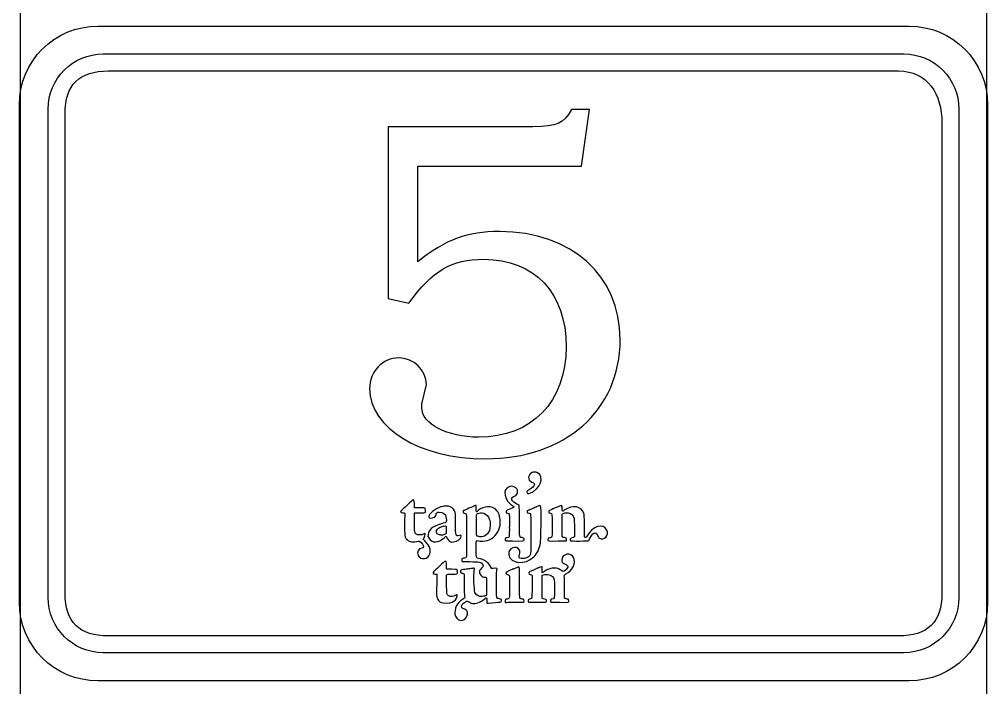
# Model space of a CAD drawing. Header units: millimetres. Extents: x 0 to 115, y 0 to 484.
# Drawn here: x -0.1 to 115.1, y 323.8 to 403.4 of the extents above; entities that cross this region are included whole.
import ezdxf

# ---------------------------------------------------------------- set-up
doc = ezdxf.new("R2010")
doc.units = ezdxf.units.MM
doc.layers.get('0').update_dxf_attribs({"linetype": 'CONTINUOUS'})

msp = doc.modelspace()

# ---------------------------------------------------------------- linework, layer by layer
at = {"color": 7}
for p, q in [((0, 0.000298), (0, 483.65833)), ((115.005552, 483.65833), (115.005552, 0.000298)), ((9.864019, 399.267185), (105.145766, 399.267185)), ((9.864019, 399.267185), (9.864019, 399.267185)), ((10.503252, 397.235891), (104.50618, 397.235891)), ((10.503252, 397.235891), (10.503252, 397.235891)), ((3.30588, 334.546224), (3.30588, 392.689997)), ((5.317772, 335.047874), (5.317772, 392.150952)), ((67.749912, 392.640255), (65.587737, 392.640255)), ((66.782595, 385.918075), (67.749912, 392.640255)), ((111.703905, 392.689997), (111.703905, 334.546224)), ((109.692013, 391.029472), (109.692013, 335.047874)), ((60.978342, 390.589911), (43.789951, 390.589911)), ((43.789951, 390.589911), (43.789951, 370.139736)), ((47.31914, 374.525822), (47.31914, 385.918075)), ((47.31914, 385.918075), (66.782595, 385.918075)), ((43.789951, 370.139736), (46.237171, 369.570706)), ((47.830315, 357.780167), (48.342901, 359.886956)), ((60.573001, 344.960223), (60.326409, 344.848393)), ((60.326409, 344.848393), (60.326409, 344.742559)), ((63.160979, 344.984918), (62.888281, 344.855448)), ((62.888281, 344.855448), (62.888281, 344.734093)), ((57.118248, 343.112373), (57.114015, 343.555815)), ((58.202687, 343.690929), (58.202687, 342.983962)), ((57.043812, 342.869662), (57.118248, 343.112373)), ((58.202687, 342.983962), (58.197395, 342.880598)), ((58.204098, 342.680926), (58.197395, 342.223373)), ((58.20692, 342.75254), (58.204098, 342.680926)), ((65.939103, 342.798048), (65.943337, 341.782401)), ((47.78904, 341.994773), (47.513521, 341.994773)), ((47.959785, 342.091082), (47.78904, 341.994773)), ((48.541515, 342.018057), (48.517879, 341.791926)), ((48.517879, 341.791926), (48.608896, 341.629296)), ((51.165123, 341.214782), (51.304471, 341.14846)), ((51.304471, 341.14846), (51.540126, 341.172096)), ((64.021051, 341.27546), (65.011651, 341.289218)), ((65.011651, 341.289218), (65.011651, 341.422568)), ((65.943337, 341.782401), (65.895006, 341.743948)), ((60.746568, 340.259812), (60.727518, 339.682315)), ((52.540604, 339.164085), (52.533548, 339.004276)), ((52.650671, 339.195835), (52.540604, 339.164085)), ((60.727518, 339.682315), (60.662606, 339.578951)), ((62.122048, 338.145615), (62.067015, 338.18301)), ((62.11217, 337.82741), (62.122048, 338.145615)), ((49.358548, 337.314824), (49.562454, 337.303887)), ((49.562454, 337.303887), (49.559632, 336.996618)), ((55.490884, 335.880429), (55.497587, 334.831621)), ((55.497587, 334.831621), (55.446787, 334.791757)), ((57.271354, 334.321857), (57.151409, 334.361721)), ((57.278057, 334.197679), (57.271354, 334.321857)), ((62.095942, 334.470376), (62.109701, 335.020357)), ((62.149565, 334.42769), (62.095942, 334.470376)), ((54.07554, 333.837846), (54.458657, 333.891821)), ((54.458657, 333.891821), (54.639279, 333.981426)), ((61.504687, 333.971549), (62.524215, 333.967668)), ((62.524215, 333.967668), (62.575367, 334.017057)), ((104.50618, 329.962935), (10.503252, 329.962935)), ((105.145766, 327.969035), (9.864019, 327.969035))]:
    msp.add_line(p, q, dxfattribs=at)
at = {"color": 1}
for p, q in [((9.22469, 402.574477), (105.785216, 402.574477)), ((9.22469, 402.574477), (9.22469, 402.574477)), ((-0.119842, 333.964846), (-0.119842, 393.223044)), ((115.129749, 393.223044), (115.129749, 333.964846)), ((105.785216, 324.613413), (9.22469, 324.613413))]:
    msp.add_line(p, q, dxfattribs=at)
for points in [[(-0.119842, 393.223044), (-0.119842, 398.403233), (4.047147, 402.574477), (9.22469, 402.574477)], [(105.785216, 402.574477), (110.962406, 402.574477), (115.129749, 398.403233), (115.129749, 393.223044)], [(9.22469, 324.613413), (4.047147, 324.613413), (-0.119842, 328.783246), (-0.119842, 333.964846)], [(115.129749, 333.964846), (115.129749, 328.783246), (110.962406, 324.613413), (105.785216, 324.613413)]]:
    msp.add_open_spline(points, degree=3, dxfattribs=at)
at = {"color": 7}
for points in [[(3.30588, 392.689997), (3.30588, 396.333486), (6.231466, 399.267185), (9.864019, 399.267185)], [(105.145766, 399.267185), (108.778319, 399.267185), (111.703905, 396.333486), (111.703905, 392.689997)], [(5.317772, 392.150952), (5.317772, 395.589124), (7.005814, 397.235891), (10.503252, 397.235891)], [(104.50618, 397.235891), (108.003619, 397.235891), (109.692013, 394.469055), (109.692013, 391.029472)], [(65.587737, 392.640255), (64.62042, 390.9314), (63.936737, 390.646355), (60.978342, 390.589911)], [(57.050868, 378.114278), (53.181248, 378.114278), (50.675821, 377.203406), (47.31914, 374.525822)], [(71.393401, 365.242123), (71.393401, 372.873764), (65.587737, 378.114278), (57.050868, 378.114278)], [(46.237171, 369.570706), (49.083029, 373.50065), (51.303059, 374.81122), (55.172679, 374.81122)], [(55.172679, 374.81122), (61.205531, 374.81122), (64.962262, 370.823067), (64.962262, 364.387695)], [(64.962262, 364.387695), (64.962262, 357.836612), (60.86369, 353.62127), (54.546851, 353.62127)], [(55.343423, 351.057987), (64.847609, 351.057987), (71.393401, 356.81144), (71.393401, 365.242123)], [(45.042665, 363.077126), (43.106268, 363.077126), (41.569921, 361.425067), (41.569921, 359.430815)], [(48.342901, 359.886956), (48.342901, 361.595812), (46.806554, 363.077126), (45.042665, 363.077126)], [(41.569921, 359.430815), (41.569921, 354.704298), (47.603126, 351.057987), (55.343423, 351.057987)], [(47.773871, 357.152928), (47.773871, 357.38047), (47.773871, 357.60907), (47.830315, 357.780167)], [(54.546851, 353.62127), (50.846918, 353.62127), (47.773871, 355.216884), (47.773871, 357.152928)], [(60.899673, 349.433445), (60.334523, 349.15087), (60.332054, 348.516929), (60.896851, 348.282684)], [(60.654493, 346.969293), (61.864167, 347.381337), (62.454012, 348.968837), (61.55972, 349.405576)], [(61.55972, 349.405576), (61.388976, 349.48989), (61.04149, 349.505059), (60.901084, 349.433445)], [(60.896851, 348.282684), (61.186129, 348.161329), (61.231637, 348.074545), (61.126862, 347.851237)], [(58.255251, 347.76022), (57.285112, 347.539734), (57.586737, 345.973048), (58.709981, 345.401196)], [(59.157656, 346.978818), (59.299826, 347.466709), (58.813345, 347.888632), (58.25384, 347.76022)], [(58.696223, 346.561482), (58.985501, 346.671548), (59.097331, 346.771032), (59.157656, 346.978818)], [(60.326409, 347.25857), (60.268554, 347.243401), (60.267143, 347.134745), (60.326409, 347.008098)], [(61.126862, 347.851237), (61.024909, 347.637807), (60.615687, 347.335829), (60.326409, 347.25857)], [(60.326409, 347.008098), (60.377209, 346.893445), (60.418837, 346.889565), (60.654493, 346.969293)], [(46.588537, 346.044662), (46.322896, 345.809007), (45.558074, 345.107684), (45.431074, 344.986329)], [(46.901451, 345.650609), (46.90004, 346.221051), (46.854532, 346.280318), (46.587479, 346.044662)], [(59.09592, 345.672482), (58.485262, 345.964934), (58.28559, 346.408376), (58.696223, 346.561482)], [(45.431074, 344.986329), (45.18166, 344.743971), (45.209176, 344.634962), (45.512565, 344.634962)], [(45.512565, 344.634962), (45.792318, 344.634962), (45.789496, 344.643076), (45.738343, 343.791471)], [(46.925087, 345.237154), (46.909918, 345.246679), (46.901451, 345.386026), (46.901451, 345.650609)], [(47.554796, 345.212459), (47.222479, 345.217751), (46.938846, 345.22904), (46.925087, 345.237154)], [(46.925087, 344.592276), (46.940257, 344.616971), (47.065493, 344.624026), (47.551973, 344.630729)], [(47.551973, 344.630729), (47.965429, 344.636373), (48.170746, 344.647309), (48.191207, 344.66389)], [(48.177448, 345.186001), (48.167923, 345.194468), (47.888171, 345.206815), (47.554796, 345.212459)], [(48.191207, 344.66389), (48.224368, 344.689996), (48.212021, 345.153193), (48.177448, 345.186001)], [(49.282701, 344.958812), (48.672396, 344.528776), (48.395465, 343.999609), (48.782462, 343.999609)], [(50.296937, 345.392729), (49.954037, 345.328171), (49.581857, 345.168362), (49.282701, 344.958812)], [(49.478493, 344.406362), (49.500365, 344.633551), (49.58856, 344.702343), (49.863021, 344.702343)], [(49.863021, 344.702343), (50.295526, 344.702343), (50.645482, 344.464218), (50.646893, 344.171765)], [(50.483204, 345.434357), (50.470504, 345.428712), (50.386543, 345.410721), (50.296937, 345.392729)], [(50.953104, 345.407898), (50.798587, 345.431534), (50.510721, 345.448115), (50.483204, 345.435768)], [(51.674887, 344.864973), (51.552473, 345.135201), (51.249084, 345.36239), (50.953104, 345.407898)], [(51.796243, 343.342384), (51.793421, 344.622615), (51.796243, 344.596509), (51.674887, 344.864973)], [(52.743098, 344.890021), (52.631268, 344.855448), (52.711348, 344.590865), (52.832704, 344.590865)], [(54.061782, 345.464696), (53.950304, 345.405429), (52.827059, 344.917537), (52.743098, 344.890021)], [(54.260395, 345.135201), (54.258984, 345.550068), (54.251929, 345.563826), (54.063193, 345.464696)], [(54.282268, 344.799004), (54.26992, 344.832165), (54.260395, 344.982096), (54.260395, 345.135201)], [(54.535915, 344.927062), (54.297437, 344.724568), (54.308373, 344.731271), (54.282268, 344.799004)], [(54.423026, 344.531598), (54.624109, 344.636373), (54.916209, 344.650132), (55.153276, 344.570051)], [(56.580968, 345.016668), (56.062737, 345.496093), (55.165623, 345.456229), (54.535915, 344.927062)], [(57.114015, 343.555815), (57.107312, 344.268426), (56.962673, 344.661068), (56.580968, 345.016668)], [(58.125781, 345.007143), (57.838973, 344.890021), (57.807223, 344.863562), (57.808634, 344.74644)], [(57.808634, 344.74644), (57.808634, 344.63214), (57.829448, 344.614148), (57.99349, 344.575696)], [(58.709981, 345.401196), (58.866968, 345.319704), (58.832748, 345.297832), (58.125781, 345.007143)], [(59.378143, 345.511262), (59.368618, 345.529254), (59.24197, 345.602279), (59.09592, 345.672482)], [(59.406012, 343.66059), (59.398956, 344.659657), (59.386609, 345.493623), (59.378143, 345.511262)], [(60.326409, 344.742559), (60.326409, 344.618382), (60.333112, 344.612737), (60.560654, 344.567582)], [(61.114515, 345.195879), (60.951884, 345.126734), (60.708115, 345.020901), (60.573001, 344.960223)], [(61.628512, 345.414954), (61.508567, 345.36239), (61.277145, 345.264671), (61.114515, 345.195879)], [(61.973176, 344.800415), (61.953773, 345.617448), (61.98129, 345.567707), (61.628512, 345.414954)], [(61.989756, 344.108618), (61.989756, 344.127668), (61.98129, 344.437759), (61.973176, 344.800415)], [(62.888281, 344.734093), (62.888281, 344.60039), (62.87029, 344.614148), (63.095009, 344.577107)], [(63.095009, 344.577107), (63.301737, 344.541123), (63.29327, 344.604623), (63.29327, 343.156471)], [(63.505642, 345.138023), (63.466837, 345.124265), (63.311262, 345.055121), (63.160979, 344.984918)], [(63.97272, 345.334873), (63.755056, 345.239976), (63.545506, 345.150371), (63.505642, 345.138023)], [(64.485306, 345.125676), (64.468726, 345.587109), (64.50612, 345.57194), (63.97272, 345.336284)], [(64.738953, 344.931296), (64.488128, 344.749262), (64.499065, 344.742559), (64.485306, 345.125676)], [(64.517056, 344.491734), (64.583026, 344.592276), (64.985545, 344.661068), (65.183806, 344.606034)], [(67.08422, 344.534421), (66.828103, 345.432946), (65.695334, 345.624504), (64.738953, 344.931296)], [(65.183806, 344.606034), (65.252951, 344.588043), (65.36584, 344.560526), (65.437453, 344.546768)], [(45.738343, 343.791471), (45.694246, 343.092971), (45.748221, 341.809918), (45.824068, 341.674804)], [(46.937435, 342.388826), (46.90004, 342.536287), (46.887693, 344.534421), (46.925087, 344.592276)], [(48.782462, 343.999609), (49.180748, 343.999609), (49.45521, 344.159418), (49.478493, 344.406362)], [(50.670529, 343.974915), (50.75449, 343.540646), (50.704748, 343.452451), (50.341035, 343.386482)], [(50.646893, 344.171765), (50.646893, 344.129079), (50.656771, 344.039473), (50.670529, 343.974915)], [(52.832704, 344.590865), (52.911021, 344.590865), (53.039432, 344.520662), (53.077884, 344.457162)], [(53.077884, 344.457162), (53.097287, 344.425412), (53.10399, 339.585654), (53.08494, 339.412087)], [(54.272743, 343.187868), (54.26992, 344.542534), (54.260395, 344.446226), (54.423026, 344.531598)], [(55.153276, 344.570051), (55.445376, 344.466687), (55.76217, 344.144248), (55.811912, 343.899068)], [(55.811912, 343.899068), (55.824259, 343.839801), (55.850365, 343.747373), (55.869768, 343.693751)], [(55.869768, 343.693751), (55.952318, 343.476087), (55.931857, 342.833679), (55.835195, 342.537698)], [(57.99349, 344.575696), (58.20692, 344.527365), (58.202687, 344.54959), (58.202687, 343.690929)], [(59.674476, 341.679037), (59.398956, 341.686093), (59.41977, 341.532987), (59.406012, 343.66059)], [(60.560654, 344.567582), (60.636501, 344.553823), (60.710937, 344.525954), (60.726106, 344.508315)], [(60.726106, 344.508315), (60.760326, 344.466687), (60.775495, 341.163629), (60.746568, 340.259812)], [(61.902973, 341.08249), (61.941426, 341.306857), (62.007748, 343.634484), (61.989756, 344.108618)], [(64.483895, 343.110962), (64.483895, 344.240909), (64.48954, 344.450459), (64.517056, 344.491734)], [(65.437453, 344.546768), (65.668876, 344.499848), (65.85232, 344.267015), (65.912998, 343.941754)], [(65.912998, 343.941754), (65.926756, 343.864496), (65.937692, 343.413998), (65.939103, 342.798048)], [(67.136784, 343.091559), (67.123026, 344.228562), (67.11597, 344.42259), (67.08422, 344.534421)], [(47.513521, 341.994773), (47.130404, 341.993362), (47.018574, 342.06921), (46.937435, 342.388826)], [(50.131485, 343.331448), (48.929923, 342.919404), (48.608896, 342.651998), (48.541515, 342.018057)], [(49.770593, 342.038871), (49.282701, 342.285462), (49.52259, 342.804751), (50.205921, 342.98114)], [(50.341035, 343.386482), (50.287412, 343.376957), (50.192162, 343.351909), (50.131485, 343.331448)], [(50.205921, 342.98114), (50.286001, 343.001954), (50.385132, 343.032293), (50.427818, 343.048873)], [(50.427818, 343.048873), (50.571398, 343.105318), (50.652537, 343.083446), (50.674762, 342.98114)], [(50.674762, 342.98114), (50.70369, 342.842146), (50.685698, 342.171162), (50.651126, 342.130946)], [(52.264732, 341.928451), (51.803298, 341.815562), (51.799065, 341.829321), (51.796243, 343.342384)], [(54.467123, 341.830732), (54.261454, 341.873418), (54.274154, 341.785223), (54.272743, 343.187868)], [(55.835195, 342.537698), (55.744532, 342.263237), (55.472893, 341.936918), (55.248173, 341.832143)], [(55.617532, 341.347073), (56.316384, 341.593665), (56.819093, 342.130946), (57.043812, 342.869662)], [(58.197395, 342.880598), (58.198806, 342.825565), (58.197395, 342.81604), (58.20692, 342.75254)], [(63.29327, 343.156471), (63.29327, 341.622593), (63.298915, 341.655754), (63.005404, 341.655754)], [(64.765059, 341.668101), (64.449323, 341.727368), (64.481073, 341.561915), (64.483895, 343.110962)], [(67.154423, 341.771465), (67.153012, 341.774287), (67.144898, 342.366601), (67.136784, 343.091559)], [(69.816837, 342.576151), (69.388212, 343.434812), (68.060003, 343.054518), (67.482506, 341.905168)], [(67.759437, 341.543923), (68.070939, 342.241365), (68.498153, 342.438215), (68.684067, 341.972548)], [(68.948651, 341.590843), (69.462648, 341.249001), (70.111759, 341.986307), (69.816837, 342.576151)], [(45.824068, 341.674804), (46.07066, 341.245121), (46.606529, 341.058854), (47.185437, 341.206315)], [(47.185437, 341.206315), (47.440496, 341.272637), (47.494118, 341.26029), (47.688498, 341.099071)], [(48.134762, 341.276518), (47.907573, 341.505471), (47.910396, 341.491712), (48.045157, 341.659635)], [(48.198262, 342.12001), (48.17886, 342.193035), (48.134762, 342.18739), (47.959785, 342.091082)], [(48.045157, 341.659635), (48.103012, 341.73266), (48.213432, 342.063565), (48.198262, 342.12001)], [(48.69709, 340.487001), (48.69709, 340.604123), (48.424393, 340.985829), (48.134762, 341.276518)], [(48.608896, 341.629296), (48.964496, 340.990062), (49.74731, 341.003821), (50.444398, 341.665279)], [(50.651126, 342.130946), (50.524479, 341.978193), (49.999193, 341.921748), (49.770593, 342.038871)], [(50.444398, 341.665279), (50.699457, 341.905168), (50.69099, 341.906579), (50.808112, 341.58414)], [(50.808112, 341.58414), (50.864909, 341.433857), (50.999671, 341.291687), (51.165123, 341.214782)], [(51.540126, 341.172096), (52.058004, 341.227129), (52.419248, 341.486068), (52.459112, 341.838846)], [(52.459112, 341.838846), (52.472871, 341.964435), (52.450998, 341.97396), (52.264732, 341.928451)], [(54.264276, 340.40304), (54.272743, 341.444793), (54.256162, 341.376001), (54.483351, 341.306857)], [(54.599415, 341.788046), (54.59377, 341.797571), (54.533093, 341.816973), (54.467123, 341.830732)], [(54.483351, 341.306857), (54.731707, 341.233832), (55.362826, 341.256057), (55.617532, 341.347073)], [(55.248173, 341.832143), (55.122937, 341.774287), (54.628343, 341.739715), (54.599415, 341.788046)], [(57.698568, 341.444793), (57.698568, 341.280751), (57.66964, 341.287807), (58.585804, 341.274048)], [(57.949393, 341.663868), (57.726084, 341.616948), (57.698568, 341.593665), (57.698568, 341.444793)], [(58.197395, 342.223373), (58.19034, 341.687151), (58.201276, 341.715021), (57.949393, 341.663868)], [(58.585804, 341.274048), (59.84134, 341.256057), (59.975043, 341.266993), (59.975043, 341.410221)], [(59.975043, 341.410221), (59.975043, 341.581318), (59.871679, 341.672335), (59.674476, 341.679037)], [(62.790209, 341.450437), (62.788798, 341.256057), (62.765515, 341.258879), (64.021051, 341.27546)], [(63.005404, 341.655754), (62.841362, 341.655754), (62.793031, 341.608835), (62.790209, 341.450437)], [(65.011651, 341.422568), (65.011651, 341.607423), (64.993659, 341.626826), (64.765059, 341.668101)], [(65.686867, 341.66669), (65.469203, 341.614126), (65.353492, 341.410221), (65.481551, 341.304387)], [(65.481551, 341.304387), (65.56022, 341.240887), (67.588692, 341.261348), (67.64937, 341.329082)], [(65.895006, 341.743948), (65.86749, 341.721723), (65.773651, 341.686093), (65.686867, 341.66669)], [(67.482506, 341.905168), (67.362562, 341.669512), (67.281423, 341.636351), (67.154423, 341.771465)], [(67.64937, 341.329082), (67.66454, 341.345662), (67.713928, 341.441971), (67.759437, 341.543923)], [(68.684067, 341.972548), (68.764148, 341.762998), (68.831528, 341.668101), (68.948651, 341.590843)], [(47.765404, 340.404451), (47.392165, 340.404451), (47.144162, 339.915148), (47.335721, 339.56096)], [(47.688498, 341.099071), (48.019051, 340.828843), (48.065971, 340.404451), (47.765404, 340.404451)], [(48.727429, 340.397396), (48.710848, 340.424912), (48.69709, 340.465129), (48.69709, 340.487001)], [(48.733073, 339.733115), (48.79481, 339.973004), (48.793398, 340.295443), (48.727429, 340.397396)], [(54.524979, 339.191601), (54.256162, 339.220529), (54.254751, 339.224762), (54.264276, 340.40304)], [(59.418359, 340.183965), (59.070873, 340.854948), (58.015362, 340.419621), (58.138129, 339.654798)], [(59.406012, 339.682315), (59.484329, 339.917971), (59.488562, 340.048851), (59.418359, 340.183965)], [(61.113104, 339.394096), (61.530792, 339.807551), (61.778795, 340.336718), (61.902973, 341.08249)], [(47.335721, 339.56096), (47.660982, 338.964412), (48.560565, 339.074479), (48.733073, 339.733115)], [(50.733676, 338.359399), (50.736498, 338.892799), (50.685698, 338.971115), (50.455335, 338.782379)], [(52.533548, 339.004276), (52.526846, 338.808485), (52.423482, 338.829299), (53.448654, 338.816951)], [(52.868334, 339.230407), (52.809068, 339.228996), (52.709937, 339.212415), (52.650671, 339.195835)], [(53.08494, 339.412087), (53.068359, 339.263215), (53.035198, 339.235698), (52.868334, 339.230407)], [(56.065559, 338.029904), (55.882115, 338.596465), (55.190318, 339.117165), (54.524979, 339.191601)], [(58.138129, 339.654798), (58.318398, 338.532965), (60.087931, 338.37739), (61.113104, 339.394096)], [(59.642726, 339.18631), (59.353448, 339.223351), (59.29277, 339.347529), (59.406012, 339.682315)], [(60.662606, 339.578951), (60.498565, 339.314368), (60.039601, 339.137979), (59.642726, 339.18631)], [(65.033876, 339.68796), (64.579145, 339.602235), (64.313151, 339.142212), (64.504709, 338.768621)], [(65.785998, 338.202412), (66.200865, 339.041318), (65.801167, 339.831187), (65.033876, 339.68796)], [(49.365604, 337.79566), (49.252362, 337.71311), (49.113368, 337.528254), (49.114779, 337.460874)], [(49.712737, 338.114218), (49.545873, 337.956879), (49.388887, 337.813651), (49.365604, 337.79566)], [(50.456746, 338.782379), (50.276476, 338.633507), (50.029532, 338.41161), (49.712737, 338.114218)], [(50.732618, 337.947354), (50.731207, 337.966757), (50.732618, 338.152671), (50.733676, 338.359399)], [(51.347157, 337.900435), (50.805643, 337.911371), (50.733676, 337.917015), (50.732618, 337.947354)], [(52.020962, 337.60269), (52.029076, 337.90996), (52.084462, 337.886676), (51.347157, 337.900435)], [(52.74839, 337.864804), (52.430184, 337.828821), (52.388909, 337.806596), (52.380443, 337.671835)], [(53.066948, 337.90749), (52.993923, 337.89479), (52.851754, 337.87574), (52.74839, 337.864804)], [(53.658204, 337.992862), (53.445832, 337.966757), (53.243337, 337.937829), (53.066948, 337.90749)], [(53.448654, 338.816951), (54.701368, 338.801782), (54.878815, 338.759096), (55.056615, 338.431012)], [(53.912909, 338.028493), (53.868812, 338.02179), (53.754512, 338.00521), (53.658204, 337.992862)], [(54.030032, 337.731101), (54.10729, 338.009443), (54.087887, 338.057421), (53.912909, 338.028493)], [(54.103057, 335.147004), (53.995812, 335.443338), (53.940426, 337.40584), (54.030032, 337.731101)], [(54.658682, 337.736393), (54.540148, 337.332815), (54.910565, 336.928885), (55.368118, 336.960635)], [(54.899629, 338.038371), (54.735587, 337.877151), (54.680554, 337.808007), (54.658682, 337.736393)], [(55.056615, 338.431012), (55.139518, 338.280729), (55.133873, 338.268382), (54.899629, 338.038371)], [(56.280401, 338.003799), (56.095898, 337.991451), (56.077907, 337.992862), (56.065559, 338.029904)], [(56.721373, 337.846812), (56.776407, 338.046485), (56.794398, 338.041193), (56.280401, 338.003799)], [(56.680098, 336.218037), (56.680098, 337.597399), (56.684332, 337.707465), (56.721373, 337.846812)], [(58.223501, 337.742037), (57.750779, 337.573762), (57.635068, 337.331404), (58.000193, 337.273549)], [(58.430229, 337.838346), (58.360026, 337.801304), (58.266187, 337.757207), (58.223501, 337.742037)], [(58.590037, 337.906079), (58.572045, 337.906079), (58.500431, 337.87574), (58.430229, 337.838346)], [(58.712804, 337.948765), (58.663062, 337.925129), (58.608029, 337.906079), (58.590037, 337.906079)], [(59.043356, 338.090582), (58.911065, 338.03696), (58.762193, 337.97346), (58.712804, 337.948765)], [(59.385198, 338.11951), (59.361915, 338.206293), (59.316406, 338.202412), (59.043356, 338.090582)], [(59.412715, 336.278362), (59.40707, 337.258379), (59.394723, 338.086349), (59.385198, 338.11951)], [(61.521267, 338.00521), (61.31842, 337.906079), (60.665429, 337.622093), (60.637912, 337.622093)], [(61.694834, 338.081057), (61.683898, 338.081057), (61.60664, 338.046485), (61.521267, 338.00521)], [(61.861345, 338.149849), (61.780206, 338.112807), (61.704359, 338.081057), (61.694834, 338.081057)], [(62.067015, 338.18301), (62.01304, 338.217582), (62.004926, 338.216171), (61.861345, 338.149849)], [(62.243404, 337.553301), (62.11217, 337.439001), (62.101234, 337.463696), (62.11217, 337.82741)], [(62.45119, 337.699351), (62.40039, 337.656665), (62.349237, 337.622093), (62.339712, 337.622093)], [(63.126406, 337.995685), (62.830426, 337.917015), (62.581012, 337.808007), (62.45119, 337.699351)], [(64.402756, 337.74874), (64.053859, 338.045074), (63.626645, 338.127976), (63.126406, 337.995685)], [(64.882181, 337.809418), (64.624653, 337.611157), (64.57209, 337.604101), (64.402756, 337.74874)], [(64.504709, 338.768621), (64.570678, 338.639151), (64.820092, 338.476521), (64.949562, 338.476521)], [(65.149587, 338.261679), (65.179926, 338.138912), (65.069506, 337.952999), (64.882181, 337.809418)], [(64.942859, 337.351865), (65.320331, 337.557182), (65.612431, 337.851046), (65.785998, 338.202412)], [(64.949562, 338.476521), (64.992248, 338.476521), (65.134417, 338.323415), (65.149587, 338.261679)], [(49.114779, 337.460874), (49.114779, 337.340929), (49.136651, 337.327171), (49.358548, 337.314824)], [(49.559632, 336.996618), (49.559632, 336.826932), (49.55434, 336.241321), (49.548696, 335.692751)], [(50.755901, 335.111374), (50.732618, 335.136068), (50.719918, 337.254146), (50.743554, 337.290129)], [(50.743554, 337.290129), (50.753079, 337.305299), (50.954515, 337.314824), (51.331987, 337.314824)], [(51.331987, 337.314824), (52.058004, 337.316235), (52.012848, 337.296832), (52.020962, 337.60269)], [(52.380443, 337.671835), (52.372329, 337.510615), (52.397023, 337.476043), (52.545896, 337.445704)], [(52.545896, 337.445704), (52.853165, 337.382204), (52.835526, 337.466518), (52.834115, 336.103385)], [(55.368118, 336.960635), (55.492295, 336.96769), (55.483829, 337.044596), (55.490884, 335.880429)], [(58.000193, 337.273549), (58.229145, 337.237565), (58.230204, 337.230862), (58.217856, 335.707921)], [(60.637912, 337.622093), (60.570179, 337.622093), (60.501387, 337.528254), (60.501387, 337.434768)], [(60.501387, 337.434768), (60.501387, 337.32576), (60.567709, 337.270726), (60.69859, 337.270726)], [(60.69859, 337.270726), (60.779729, 337.270726), (60.884504, 337.219574), (60.903906, 337.170185)], [(60.903906, 337.170185), (60.924368, 337.11621), (60.89544, 334.535288), (60.873568, 334.476021)], [(62.113581, 336.454751), (62.104056, 337.183943), (62.104056, 337.185354), (62.150976, 337.215693)], [(62.150976, 337.215693), (62.419792, 337.387849), (63.137695, 337.285896), (63.337367, 337.046007)], [(62.339712, 337.622093), (62.328776, 337.622093), (62.284679, 337.590343), (62.243404, 337.553301)], [(63.337367, 337.046007), (63.556442, 336.785657), (63.564909, 336.730624), (63.56632, 335.52871)], [(64.751301, 336.898546), (64.730487, 337.261201), (64.715317, 337.22804), (64.942859, 337.351865)], [(64.756592, 335.605968), (64.763648, 336.154537), (64.760826, 336.734504), (64.751301, 336.898546)], [(49.548696, 335.692751), (49.541993, 334.812218), (49.544462, 334.682749), (49.576212, 334.595965)], [(52.834115, 336.103385), (52.832704, 335.140301), (52.837996, 334.927929), (52.866923, 334.770943)], [(56.901995, 334.405818), (56.673043, 334.413932), (56.680098, 334.357488), (56.680098, 336.218037)], [(58.217856, 335.707921), (58.20692, 334.28164), (58.229145, 334.386415), (57.928579, 334.36031)], [(59.511845, 334.407229), (59.42224, 334.426279), (59.423651, 334.396293), (59.412715, 336.278362)], [(62.109701, 335.020357), (62.125929, 335.71921), (62.125929, 335.604557), (62.113581, 336.454751)], [(63.56632, 335.52871), (63.56632, 334.317624), (63.588192, 334.402996), (63.272456, 334.358899)], [(64.958028, 334.386415), (64.730487, 334.452738), (64.742834, 334.381124), (64.756592, 335.605968)], [(9.864019, 327.969035), (6.231466, 327.969035), (3.30588, 330.902735), (3.30588, 334.546224)], [(10.503252, 329.962935), (7.005814, 329.962935), (5.317772, 331.609702), (5.317772, 335.047874)], [(49.576212, 334.595965), (49.595615, 334.540932), (49.621721, 334.458029), (49.635479, 334.40864)], [(49.635479, 334.40864), (49.664407, 334.302454), (49.845029, 334.072443), (49.934635, 334.026935)], [(50.778126, 335.021768), (50.778126, 335.061632), (50.766837, 335.100438), (50.755901, 335.111374)], [(50.991557, 334.74766), (50.891015, 334.779057), (50.778126, 334.92546), (50.778126, 335.021768)], [(51.093509, 334.702151), (51.082573, 334.713088), (51.035654, 334.733901), (50.991557, 334.74766)], [(51.774371, 334.780468), (51.574346, 334.682749), (51.166534, 334.63724), (51.093509, 334.702151)], [(51.407834, 333.988129), (51.676298, 334.10384), (51.929946, 334.411463), (51.983568, 334.688393)], [(52.851754, 334.448504), (52.165601, 334.13559), (51.698523, 333.430035), (51.723218, 332.743882)], [(51.983568, 334.688393), (52.022373, 334.889476), (52.008615, 334.895121), (51.774371, 334.780468)], [(52.866923, 334.770943), (52.913843, 334.515885), (52.912432, 334.476021), (52.851754, 334.448504)], [(55.151865, 334.692274), (54.763104, 334.546224), (54.23817, 334.772354), (54.103057, 335.147004)], [(54.639279, 333.981426), (54.884459, 334.102429), (55.121526, 334.252713), (55.303559, 334.402996)], [(55.314495, 334.736371), (55.270398, 334.728257), (55.197373, 334.710265), (55.151865, 334.692274)], [(55.303559, 334.402996), (55.500409, 334.565626), (55.508876, 334.557513), (55.508876, 334.165929)], [(55.446787, 334.791757), (55.417859, 334.769532), (55.360004, 334.743426), (55.314495, 334.736371)], [(57.151409, 334.361721), (57.085087, 334.383593), (56.972198, 334.404407), (56.901995, 334.405818)], [(57.928579, 334.36031), (57.715148, 334.342318), (57.68869, 334.311979), (57.708093, 334.106663)], [(59.666362, 334.364543), (59.612387, 334.381124), (59.543595, 334.400174), (59.511845, 334.407229)], [(59.817704, 334.332793), (59.787718, 334.332793), (59.719984, 334.346551), (59.666362, 334.364543)], [(59.952818, 334.157815), (59.952818, 334.273526), (59.907309, 334.332793), (59.817704, 334.332793)], [(60.585348, 334.354665), (60.486218, 334.354665), (60.435065, 334.278818), (60.435065, 334.132768)], [(60.873568, 334.476021), (60.852754, 334.420988), (60.695768, 334.354665), (60.585348, 334.354665)], [(62.375342, 334.357488), (62.276212, 334.374068), (62.179904, 334.404407), (62.149565, 334.42769)], [(62.575367, 334.017057), (62.718595, 334.161696), (62.627579, 334.316213), (62.375342, 334.357488)], [(63.134873, 334.288696), (63.09889, 334.215671), (63.097479, 333.982838), (63.134873, 333.984249)], [(63.272456, 334.358899), (63.185673, 334.346551), (63.156745, 334.332793), (63.134873, 334.288696)], [(65.190862, 334.334204), (65.159112, 334.334204), (65.054337, 334.357488), (64.958028, 334.386415)], [(65.274823, 334.137001), (65.274823, 334.301043), (65.261065, 334.332793), (65.190862, 334.334204)], [(109.692013, 335.047874), (109.692013, 331.609702), (108.003619, 329.962935), (104.50618, 329.962935)], [(111.703905, 334.546224), (111.703905, 330.902735), (108.778319, 327.969035), (105.145766, 327.969035)], [(49.934635, 334.026935), (49.970265, 334.008943), (50.035176, 333.971549), (50.079273, 333.944032)], [(50.079273, 333.944032), (50.241904, 333.839257), (51.129493, 333.869596), (51.407834, 333.988129)], [(52.532137, 333.353129), (52.450998, 333.58314), (52.620332, 333.844901), (52.967818, 334.026935)], [(52.866923, 333.169685), (52.773437, 333.169685), (52.552951, 333.289629), (52.532137, 333.353129)], [(53.159376, 332.952021), (53.117748, 333.009876), (52.902907, 333.169685), (52.866923, 333.169685)], [(52.967818, 334.026935), (53.174193, 334.13559), (53.195007, 334.134179), (53.401734, 334.017057)], [(53.401734, 334.017057), (53.604229, 333.901346), (53.629276, 333.833965), (54.07554, 333.837846)], [(55.508876, 334.165929), (55.508876, 334.006121), (55.518401, 333.869596), (55.529337, 333.862893)], [(55.529337, 333.862893), (55.56532, 333.839257), (56.645526, 333.93874), (56.831793, 333.982838)], [(56.831793, 333.982838), (56.881182, 333.993774), (56.980665, 334.003299), (57.05369, 334.003299)], [(57.05369, 334.003299), (57.245248, 334.00471), (57.286523, 334.039282), (57.278057, 334.197679)], [(57.708093, 334.106663), (57.727495, 333.916515), (57.70527, 333.937329), (57.873545, 333.962024)], [(57.873545, 333.962024), (57.950804, 333.97296), (58.436931, 333.981426), (58.955162, 333.980015)], [(58.955162, 333.980015), (60.020551, 333.975782), (59.952818, 333.964846), (59.952818, 334.157815)], [(60.435065, 334.132768), (60.435065, 333.964846), (60.353926, 333.977193), (61.504687, 333.971549)], [(63.134873, 333.984249), (63.150042, 333.984249), (63.624176, 333.978604), (64.187562, 333.971549)], [(64.187562, 333.971549), (65.349259, 333.956379), (65.274823, 333.945443), (65.274823, 334.137001)], [(51.723218, 332.743882), (51.723218, 332.743882), (51.677709, 332.65851), (51.731684, 332.546679)], [(51.731684, 332.546679), (51.783896, 332.43379), (51.799065, 332.202368), (51.934179, 332.081013)], [(51.934179, 332.081013), (52.069293, 331.958246), (52.031898, 331.834421), (52.543073, 331.816429)], [(52.543073, 331.816429), (53.054601, 331.797027), (53.207354, 332.541388), (53.214409, 332.561849)], [(53.214409, 332.561849), (53.233459, 332.613001), (53.190773, 332.906513), (53.159376, 332.952021)]]:
    msp.add_open_spline(points, degree=3, dxfattribs=at)

doc.saveas('drawing.dxf')
